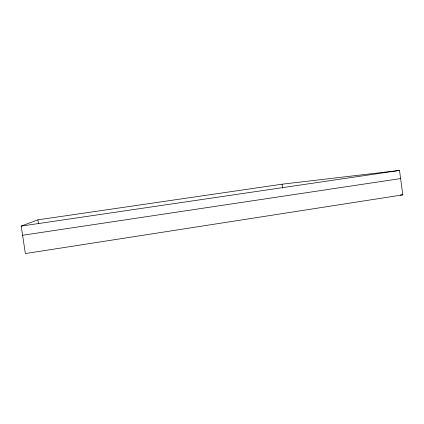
<?xml version="1.0" encoding="UTF-8"?>
<svg xmlns="http://www.w3.org/2000/svg" width="424" height="424" viewBox="0 0 424 424"><rect width="100%" height="100%" fill="white"/><g stroke="black" fill="none" stroke-linecap="round" stroke-linejoin="round"><path stroke-width="0.64" d="M21.2 226.093L37.895 219.844L282.071 184.196L399.519 170.432L402.8 194.87L25.371 253.568L21.2 226.093L399.519 170.432M22.589 235.256L400.611 178.584M400.166 194.987L402.8 194.87M37.895 219.844L38.467 223.639M282.071 184.196L282.601 188.002"/></g></svg>
